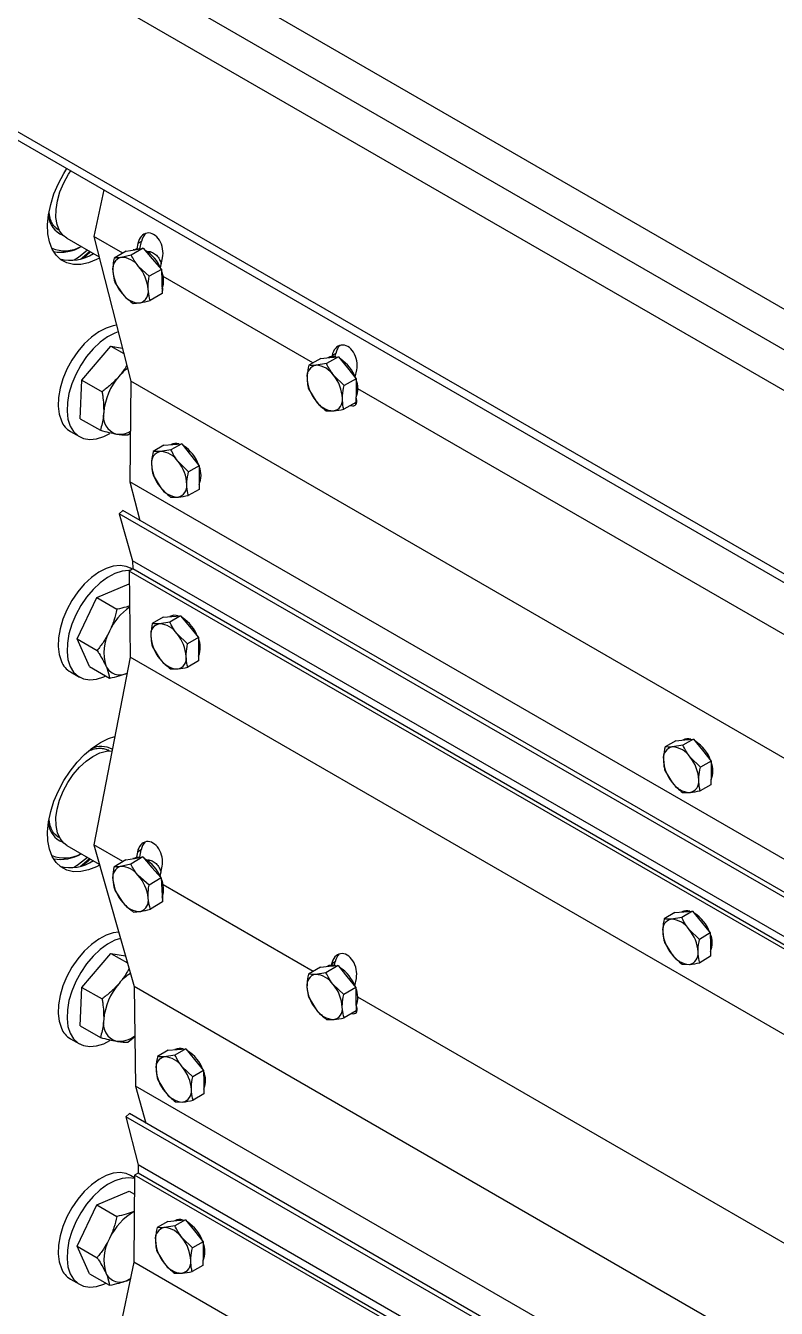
# Model space of a CAD drawing. Header units: millimetres. Extents: x -361 to 14022, y -1822 to 1455.
# Drawn here: x 3973.88 to 3983.27, y 921.28 to 937.34 of the extents above; entities that cross this region are included whole.
import ezdxf

# ---------------------------------------------------------------- set-up
doc = ezdxf.new("R2010")
doc.units = ezdxf.units.MM

msp = doc.modelspace()

# ---------------------------------------------------------------- linework, layer by layer
at = {"color": 7, "linetype": 'Continuous', "lineweight": 25}
for p, q in [((4038.231426, 902.123434), (3971.940165, 940.392564)), ((4037.789484, 901.868307), (3971.498223, 940.137437)), ((4037.568513, 901.485574), (3971.277252, 939.754704)), ((4037.568513, 899.189053), (3971.277252, 937.458183)), ((3971.341986, 937.315107), (4037.633247, 899.045976)), ((3974.852491, 935.288535), (3974.729054, 934.706384)), ((3974.252133, 934.813807), (3974.28376, 934.791411)), ((3974.28376, 934.791411), (3974.297424, 934.783523)), ((3974.391612, 934.682241), (3974.794597, 934.449603)), ((3975.092547, 934.496543), (3974.729054, 934.706384)), ((3974.729054, 934.706384), (3975.19244, 932.890946)), ((3975.280322, 934.615946), (3975.26677, 934.552032)), ((3975.326072, 934.641812), (3975.280322, 934.615946)), ((3975.306978, 934.551759), (3975.326072, 934.641812)), ((3975.133227, 934.519543), (3974.981719, 934.433884)), ((3975.196746, 934.472594), (3975.069497, 934.442081)), ((3975.133227, 934.519543), (3975.240741, 934.538898)), ((3975.348254, 934.558254), (3975.196746, 934.472594)), ((3975.228014, 934.538948), (3975.221939, 934.535514)), ((3975.240741, 934.538898), (3975.348254, 934.558254)), ((3975.348254, 934.558254), (3975.4615, 934.425694)), ((3975.43242, 934.51092), (3975.416476, 934.501906)), ((3975.4615, 934.425694), (3975.574746, 934.293134)), ((3975.563079, 934.311897), (3975.589681, 934.437356)), ((3975.423238, 934.207475), (3975.290257, 934.328877)), ((3975.574746, 934.293134), (3975.423238, 934.207475)), ((3975.574746, 934.293134), (3975.580478, 934.141219)), ((3974.993183, 934.130054), (3975.086694, 933.986336)), ((3975.580478, 934.141219), (3975.58621, 933.989304)), ((3977.47274, 933.122487), (3975.596717, 934.205492)), ((3975.58621, 933.989304), (3975.434702, 933.903644)), ((3975.219675, 933.864934), (3975.307453, 933.873131)), ((3974.580519, 932.905616), (3974.943965, 933.330146)), ((3974.943965, 933.330146), (3975.103902, 933.237816)), ((3974.943965, 933.330146), (3975.086518, 933.305924)), ((3977.571199, 933.178154), (3977.419691, 933.092494)), ((3977.571199, 933.178154), (3977.682342, 933.188408)), ((3977.793485, 933.198663), (3977.641977, 933.113004)), ((3977.659149, 933.187041), (3977.657516, 933.186118)), ((3977.682342, 933.188408), (3977.793485, 933.198663)), ((3977.711001, 933.212744), (3977.708556, 933.201214)), ((3977.756752, 933.23861), (3977.711001, 933.212744)), ((3977.748157, 933.198077), (3977.756752, 933.23861)), ((3977.793485, 933.198663), (3977.903313, 933.060845)), ((3977.641977, 933.113004), (3977.511099, 933.091591)), ((3977.861632, 932.837367), (3977.73207, 932.964027)), ((3977.903313, 933.060845), (3978.013141, 932.923026)), ((3978.001174, 932.943669), (3978.02036, 933.034155)), ((3974.559826, 932.422846), (3974.580519, 932.905616)), ((3974.580519, 932.905616), (3974.831784, 932.760564)), ((3975.19244, 932.890946), (3975.181245, 931.630994)), ((4037.697955, 896.807281), (3975.19244, 932.890946)), ((3978.013141, 932.923026), (3977.861632, 932.837367)), ((3978.013141, 932.923026), (3978.011825, 932.774952)), ((3977.417059, 932.796347), (3977.507152, 932.64737)), ((3978.011825, 932.774952), (3978.010509, 932.626879)), ((3978.01717, 932.675095), (3978.012831, 932.692096)), ((3989.405167, 926.234044), (3978.033815, 932.798586)), ((3977.636715, 932.52071), (3977.728123, 932.519807)), ((3978.010509, 932.626879), (3977.859001, 932.541219)), ((3974.559826, 932.422846), (3974.811091, 932.277794)), ((3974.437817, 932.261621), (3974.548302, 932.19784)), ((3975.153843, 932.219554), (3975.186711, 932.246206)), ((3975.607542, 932.089428), (3975.472606, 932.013138)), ((3975.694893, 932.033648), (3975.564014, 932.012235)), ((3975.607542, 932.089428), (3975.718685, 932.099683)), ((3975.695492, 932.098315), (3975.69386, 932.097392)), ((3975.829829, 932.109938), (3975.694893, 932.033648)), ((3975.718685, 932.099683), (3975.829829, 932.109938)), ((3975.829829, 932.109938), (3975.939656, 931.972119)), ((3975.914548, 931.75801), (3975.784985, 931.884671)), ((3975.939656, 931.972119), (3976.049484, 931.8343)), ((3975.469975, 931.716991), (3975.560067, 931.568014)), ((3976.049484, 931.8343), (3975.914548, 931.75801)), ((3976.048168, 931.686227), (3976.046853, 931.538153)), ((3976.049484, 931.8343), (3976.048168, 931.686227)), ((4037.697955, 895.540866), (3975.181245, 931.630994)), ((3975.181245, 931.630994), (3975.304079, 931.149822)), ((3976.046853, 931.538153), (3975.911916, 931.461863)), ((3975.68963, 931.441353), (3975.781038, 931.44045)), ((3975.091041, 931.272806), (3975.047014, 931.233017)), ((4037.697955, 895.065398), (3975.047014, 931.233017)), ((3975.047014, 931.233017), (3975.215331, 930.642657)), ((4037.697955, 895.130605), (3975.091041, 931.272806)), ((4037.697955, 894.572206), (3975.215331, 930.642657)), ((3975.215331, 930.642657), (3975.216543, 930.541299)), ((3975.216543, 930.541299), (3975.172353, 930.515089)), ((4037.697955, 894.419827), (3975.172353, 930.515089)), ((3975.172353, 930.515089), (3975.18526, 929.435862)), ((3975.209523, 930.537135), (3975.187756, 930.549701)), ((4037.697955, 894.471548), (3975.216543, 930.541299)), ((3974.767382, 930.182096), (3975.17209, 930.353773)), ((3975.17209, 930.353773), (3975.174298, 930.352498)), ((3974.518564, 929.664705), (3974.767382, 930.182096)), ((3974.767382, 930.182096), (3975.018647, 930.037044)), ((3975.595905, 929.937042), (3975.460975, 929.857011)), ((3975.595905, 929.937042), (3975.705516, 929.946409)), ((3975.681301, 929.945064), (3975.679876, 929.944218)), ((3975.815126, 929.955776), (3975.680196, 929.875745)), ((3975.705516, 929.946409), (3975.815126, 929.955776)), ((3975.815126, 929.955776), (3975.926487, 929.818845)), ((3975.680196, 929.875745), (3975.550851, 929.854673)), ((3975.926487, 929.818845), (3976.037847, 929.681914)), ((3974.518564, 929.664705), (3974.769829, 929.519653)), ((3974.674453, 929.318991), (3974.518564, 929.664705)), ((3975.902916, 929.601884), (3975.771822, 929.727109)), ((3976.037847, 929.681914), (3975.902916, 929.601884)), ((3976.037847, 929.681914), (3976.039597, 929.535617)), ((3975.18526, 929.435862), (3974.728014, 927.087146)), ((4037.697955, 893.348051), (3975.18526, 929.435862)), ((3975.464474, 929.564415), (3975.5561, 929.415779)), ((3976.039597, 929.535617), (3976.041346, 929.389319)), ((3974.674453, 929.318991), (3974.925718, 929.173939)), ((3975.687195, 929.290553), (3975.777071, 929.288216)), ((3976.041346, 929.389319), (3975.906416, 929.309288)), ((3974.437817, 929.250627), (3974.548302, 929.186845)), ((3982.015697, 928.390079), (3981.880761, 928.313789)), ((3982.103048, 928.334298), (3981.972169, 928.312886)), ((3982.015697, 928.390079), (3982.126841, 928.400333)), ((3982.103647, 928.398966), (3982.102015, 928.398043)), ((3982.237984, 928.410588), (3982.103048, 928.334298)), ((3982.126841, 928.400333), (3982.237984, 928.410588)), ((3982.237984, 928.410588), (3982.347811, 928.27277)), ((3974.922373, 928.262048), (3974.908709, 928.269936)), ((3974.915883, 928.2656), (3974.908709, 928.269936)), ((3982.322703, 928.058661), (3982.19314, 928.185322)), ((3982.347811, 928.27277), (3982.457639, 928.134951)), ((3981.87813, 928.017641), (3981.968222, 927.868665)), ((3982.457639, 928.134951), (3982.322703, 928.058661)), ((3982.456323, 927.986877), (3982.455008, 927.838804)), ((3982.457639, 928.134951), (3982.456323, 927.986877)), ((3982.455008, 927.838804), (3982.320072, 927.762514)), ((3982.097785, 927.742004), (3982.189193, 927.741101)), ((3974.252133, 927.209771), (3974.28376, 927.187375)), ((3974.28376, 927.187375), (3974.297424, 927.179487)), ((3974.391612, 927.078205), (3974.797332, 926.843988)), ((3975.093204, 926.876326), (3974.728014, 927.087146)), ((3974.728014, 927.087146), (3975.234603, 925.310107)), ((3975.321312, 927.022839), (3975.275563, 926.995704)), ((3975.303199, 926.929802), (3975.321312, 927.022839)), ((3975.130482, 926.898436), (3974.97898, 926.808576)), ((3975.130482, 926.898436), (3975.236319, 926.91682)), ((3975.342156, 926.935204), (3975.190654, 926.845344)), ((3975.222417, 926.916803), (3975.216701, 926.913412)), ((3975.236319, 926.91682), (3975.342156, 926.935204)), ((3975.275563, 926.995704), (3975.262891, 926.930614)), ((3975.342156, 926.935204), (3975.456785, 926.803446)), ((3975.427076, 926.892858), (3975.408621, 926.881912)), ((3975.190654, 926.845344), (3975.065083, 926.815255)), ((3975.419913, 926.581828), (3975.285549, 926.701881)), ((3975.456785, 926.803446), (3975.571415, 926.671687)), ((3975.560297, 926.690623), (3975.584922, 926.817115)), ((3975.571415, 926.671687), (3975.419913, 926.581828)), ((3975.571415, 926.671687), (3975.580208, 926.521545)), ((3977.474751, 925.501488), (3975.595325, 926.586458)), ((3974.996566, 926.508292), (3975.091461, 926.364829)), ((3975.580208, 926.521545), (3975.589001, 926.371403)), ((3975.225825, 926.244775), (3975.311928, 926.251454)), ((3975.589001, 926.371403), (3975.437499, 926.281543)), ((3982.00406, 926.237693), (3981.86913, 926.157662)), ((3982.00406, 926.237693), (3982.113671, 926.24706)), ((3982.089457, 926.245714), (3982.088031, 926.244869)), ((3982.223282, 926.256427), (3982.088351, 926.176396)), ((3982.113671, 926.24706), (3982.223282, 926.256427)), ((3982.223282, 926.256427), (3982.334642, 926.119496)), ((3982.088351, 926.176396), (3981.959006, 926.155324)), ((3982.334642, 926.119496), (3982.446002, 925.982565)), ((3982.311072, 925.902534), (3982.179977, 926.02776)), ((3982.446002, 925.982565), (3982.311072, 925.902534)), ((3982.446002, 925.982565), (3982.447752, 925.836267)), ((3981.872629, 925.865066), (3981.964255, 925.71643)), ((3982.447752, 925.836267), (3982.449502, 925.689969)), ((3974.580519, 925.30158), (3974.943965, 925.72611)), ((3974.943965, 925.72611), (3975.149902, 925.607225)), ((3974.943965, 925.72611), (3975.124769, 925.695388)), ((3977.786316, 925.574993), (3977.634814, 925.485133)), ((3977.676705, 925.565626), (3977.786316, 925.574993)), ((3977.706243, 925.592502), (3977.703624, 925.57905)), ((3977.751991, 925.619637), (3977.706243, 925.592502)), ((3977.74337, 925.575354), (3977.751991, 925.619637)), ((3977.786316, 925.574993), (3977.897676, 925.438062)), ((3982.09535, 925.591204), (3982.185226, 925.588866)), ((3982.449502, 925.689969), (3982.314571, 925.609938)), ((3977.567094, 925.556259), (3977.415593, 925.466399)), ((3977.634814, 925.485133), (3977.505469, 925.464061)), ((3977.567094, 925.556259), (3977.676705, 925.565626)), ((3977.652491, 925.56428), (3977.651065, 925.563435)), ((3977.897676, 925.438062), (3978.009036, 925.301131)), ((3974.559826, 924.81881), (3974.580519, 925.30158)), ((3974.580519, 925.30158), (3974.831784, 925.156528)), ((4037.697955, 889.250781), (3975.234603, 925.310107)), ((3975.234603, 925.310107), (3975.249491, 924.065263)), ((3977.857534, 925.211272), (3977.72644, 925.336497)), ((3978.009036, 925.301131), (3977.857534, 925.211272)), ((3977.997652, 925.32171), (3978.015602, 925.413913)), ((3978.009036, 925.301131), (3978.010786, 925.154833)), ((3977.419092, 925.173803), (3977.510718, 925.025167)), ((3978.010786, 925.154833), (3978.012535, 925.008535)), ((3989.407178, 918.613044), (3978.032519, 925.179495)), ((3978.012535, 925.008535), (3977.861034, 924.918676)), ((3978.019845, 925.059159), (3978.015049, 925.075983)), ((3974.559826, 924.81881), (3974.811091, 924.673758)), ((3977.641812, 924.899941), (3977.731689, 924.897604)), ((3974.437817, 924.657585), (3974.548302, 924.593803)), ((3975.153843, 924.615518), (3975.242055, 924.687045)), ((3975.660758, 924.514378), (3975.525828, 924.434347)), ((3975.745049, 924.453081), (3975.615704, 924.432009)), ((3975.660758, 924.514378), (3975.770369, 924.523745)), ((3975.746155, 924.522399), (3975.744729, 924.521554)), ((3975.87998, 924.533112), (3975.745049, 924.453081)), ((3975.770369, 924.523745), (3975.87998, 924.533112)), ((3975.87998, 924.533112), (3975.99134, 924.396181)), ((3975.96777, 924.179219), (3975.836675, 924.304445)), ((3975.99134, 924.396181), (3976.1027, 924.25925)), ((3975.529327, 924.141751), (3975.620953, 923.993115)), ((3976.1027, 924.25925), (3975.96777, 924.179219)), ((3976.1027, 924.25925), (3976.10445, 924.112952)), ((4037.697955, 888.014532), (3975.249491, 924.065263)), ((3975.249491, 924.065263), (3975.381905, 923.600832)), ((3976.10445, 924.112952), (3976.106199, 923.966654)), ((3975.752048, 923.867889), (3975.841924, 923.865551)), ((3976.106199, 923.966654), (3975.971269, 923.886623)), ((3975.174702, 923.720448), (3975.130388, 923.681718)), ((4037.697955, 887.562231), (3975.130388, 923.681718)), ((3975.130388, 923.681718), (3975.284352, 923.078602)), ((4037.697955, 887.626542), (3975.174702, 923.720448)), ((3975.284352, 923.078602), (3975.283441, 922.976013)), ((4037.697955, 887.047996), (3975.284352, 923.078602)), ((3975.238939, 922.916117), (3975.187756, 922.945664)), ((3975.239249, 922.951028), (3975.229543, 921.858703)), ((3975.283441, 922.976013), (3975.239249, 922.951028)), ((4037.697955, 886.894385), (3975.239249, 922.951028)), ((4037.697955, 886.944881), (3975.283441, 922.976013)), ((3974.767382, 922.57806), (3975.17209, 922.749737)), ((3975.17209, 922.749737), (3975.237127, 922.712191)), ((3974.518564, 922.060669), (3974.767382, 922.57806)), ((3974.767382, 922.57806), (3975.018647, 922.433008)), ((3975.656309, 922.369834), (3975.521373, 922.293544)), ((3975.656309, 922.369834), (3975.767452, 922.380089)), ((3975.744259, 922.378721), (3975.742626, 922.377798)), ((3975.878595, 922.390344), (3975.743659, 922.314054)), ((3975.767452, 922.380089), (3975.878595, 922.390344)), ((3975.878595, 922.390344), (3975.988423, 922.252525)), ((3975.743659, 922.314054), (3975.612781, 922.292641)), ((3975.988423, 922.252525), (3976.09825, 922.114706)), ((3974.518564, 922.060669), (3974.769829, 921.915617)), ((3974.674453, 921.714955), (3974.518564, 922.060669)), ((3975.963314, 922.038416), (3975.833751, 922.165077)), ((3976.09825, 922.114706), (3975.963314, 922.038416)), ((3976.09825, 922.114706), (3976.096935, 921.966633)), ((3975.518741, 921.997397), (3975.608834, 921.84842)), ((3976.096935, 921.966633), (3976.095619, 921.818559)), ((3975.229543, 921.858703), (3974.729054, 919.498311)), ((4037.697955, 885.796456), (3975.229543, 921.858703)), ((3975.738396, 921.721759), (3975.829804, 921.720856)), ((3976.095619, 921.818559), (3975.960683, 921.742269)), ((3974.437817, 921.646591), (3974.548302, 921.582809)), ((3974.674453, 921.714955), (3974.925718, 921.569903)), ((3975.185168, 921.649419), (3975.15965, 921.637511))]:
    msp.add_line(p, q, dxfattribs=at)
at = {"color": 7, "linetype": 'Continuous', "lineweight": 25, "flags": 128}
for points in [[(3974.798546, 934.434128), (3974.762041, 934.415124), (3974.661739, 934.375111), (3974.564978, 934.354613), (3974.474025, 934.35411), (3974.391013, 934.373614), (3974.317887, 934.412668), (3974.25636, 934.470357), (3974.207876, 934.545327), (3974.17357, 934.635823), (3974.154247, 934.739722), (3974.15036, 934.85459), (3974.161999, 934.977734), (3974.188893, 935.106267), (3974.230409, 935.237178), (3974.285576, 935.367397), (3974.353101, 935.493873), (3974.391092, 935.554895)], [(3974.391612, 934.682241), (3974.345891, 934.71715), (3974.300932, 934.77701), (3974.270393, 934.853274), (3974.255315, 934.943344), (3974.25621, 935.044153), (3974.27305, 935.152269), (3974.305259, 935.264009), (3974.351742, 935.375568), (3974.410915, 935.483148), (3974.439541, 935.526926)], [(3974.56082, 934.422438), (3974.581892, 934.43897), (3974.67495, 934.518673)], [(3974.687317, 934.511534), (3974.632337, 934.463348), (3974.595869, 934.433526)], [(3975.228014, 934.538948), (3975.271435, 934.552622), (3975.306978, 934.551759)], [(3975.013031, 933.593829), (3974.972716, 933.587379), (3974.882483, 933.558487), (3974.790132, 933.509927), (3974.698469, 933.443173), (3974.61028, 933.360254), (3974.528244, 933.26369), (3974.454853, 933.156414), (3974.392339, 933.041686), (3974.342599, 932.922992), (3974.307145, 932.803939), (3974.287056, 932.688143), (3974.28294, 932.579124), (3974.294924, 932.480193), (3974.322642, 932.394357)], [(3975.034346, 933.510321), (3974.992968, 933.494705), (3974.900617, 933.446145), (3974.808954, 933.379391), (3974.720765, 933.296472), (3974.638729, 933.199908), (3974.565339, 933.092632), (3974.502824, 932.977904), (3974.453084, 932.859211), (3974.417631, 932.740157), (3974.397541, 932.624362), (3974.393426, 932.515342), (3974.405409, 932.416411), (3974.433127, 932.330575)], [(3974.433127, 932.330575), (3974.475739, 932.260442), (3974.531948, 932.208142), (3974.600047, 932.175266), (3974.677968, 932.16281), (3974.763342, 932.171156), (3974.853575, 932.200047), (3974.930108, 932.238968)], [(3975.187756, 930.549701), (3975.13601, 930.572275), (3975.05809, 930.58473), (3974.972716, 930.576385), (3974.882483, 930.547493), (3974.790132, 930.498932), (3974.698469, 930.432179), (3974.61028, 930.34926), (3974.528244, 930.252696), (3974.454853, 930.14542), (3974.392339, 930.030692), (3974.342599, 929.911998), (3974.307145, 929.792945), (3974.287056, 929.677149), (3974.28294, 929.56813), (3974.294924, 929.469199), (3974.322642, 929.383363)], [(3975.181263, 930.520373), (3975.168575, 930.520948), (3975.083201, 930.512603), (3974.992968, 930.483711), (3974.900617, 930.43515), (3974.808954, 930.368397), (3974.720765, 930.285478), (3974.638729, 930.188914), (3974.565339, 930.081638), (3974.502824, 929.96691), (3974.453084, 929.848216), (3974.417631, 929.729163), (3974.397541, 929.613367), (3974.393426, 929.504348), (3974.405409, 929.405417), (3974.433127, 929.319581)], [(3974.433127, 929.319581), (3974.475739, 929.249448), (3974.531948, 929.197148), (3974.600047, 929.164271), (3974.677968, 929.151816), (3974.763342, 929.160161), (3974.853575, 929.189053), (3974.879333, 929.200717)], [(3974.800918, 926.831407), (3974.762041, 926.811087), (3974.661739, 926.771075), (3974.564978, 926.750577), (3974.474025, 926.750074), (3974.391013, 926.769578), (3974.317887, 926.808632), (3974.25636, 926.86632), (3974.207876, 926.941291), (3974.17357, 927.031786), (3974.154247, 927.135686), (3974.15036, 927.250553), (3974.161999, 927.373697), (3974.188893, 927.502231), (3974.230409, 927.633142), (3974.285576, 927.763361), (3974.353101, 927.889837), (3974.4314, 928.009604), (3974.518639, 928.119856), (3974.612772, 928.218009), (3974.711593, 928.301761), (3974.812786, 928.36915)], [(3974.812786, 928.36915), (3974.913979, 928.418596), (3974.992195, 928.444153)], [(3974.391612, 927.078205), (3974.352722, 927.106649), (3974.30599, 927.164214), (3974.273506, 927.23848), (3974.256377, 927.32692), (3974.255186, 927.42652), (3974.269973, 927.53389), (3974.300235, 927.645373), (3974.344942, 927.757172), (3974.40257, 927.865481), (3974.471158, 927.96661), (3974.54837, 928.057117), (3974.631576, 928.133919), (3974.717943, 928.194401), (3974.80453, 928.236503), (3974.888388, 928.258791), (3974.956632, 928.261476)], [(3974.56082, 926.818401), (3974.581892, 926.834933), (3974.67495, 926.914637)], [(3974.687317, 926.907498), (3974.632337, 926.859312), (3974.595869, 926.829489)], [(3975.222417, 926.916803), (3975.266885, 926.931082), (3975.303199, 926.929802)], [(3975.040312, 925.991651), (3974.972716, 925.983342), (3974.882483, 925.954451), (3974.790132, 925.90589), (3974.698469, 925.839137), (3974.61028, 925.756218), (3974.528244, 925.659653), (3974.454853, 925.552378), (3974.392339, 925.43765), (3974.342599, 925.318956), (3974.307145, 925.199903), (3974.287056, 925.084107), (3974.28294, 924.975088), (3974.294924, 924.876157), (3974.322642, 924.790321)], [(3975.062282, 925.914582), (3974.992968, 925.890669), (3974.900617, 925.842108), (3974.808954, 925.775355), (3974.720765, 925.692436), (3974.638729, 925.595872), (3974.565339, 925.488596), (3974.502824, 925.373868), (3974.453084, 925.255174), (3974.417631, 925.136121), (3974.397541, 925.020325), (3974.393426, 924.911306), (3974.405409, 924.812375), (3974.433127, 924.726539)], [(3974.433127, 924.726539), (3974.475739, 924.656406), (3974.531948, 924.604106), (3974.600047, 924.571229), (3974.677968, 924.558774), (3974.763342, 924.567119), (3974.853575, 924.596011), (3974.930108, 924.634932)], [(3975.187756, 922.945664), (3975.13601, 922.968238), (3975.05809, 922.980693), (3974.972716, 922.972348), (3974.882483, 922.943457), (3974.790132, 922.894896), (3974.698469, 922.828142), (3974.61028, 922.745224), (3974.528244, 922.648659), (3974.454853, 922.541383), (3974.392339, 922.426656), (3974.342599, 922.307962), (3974.307145, 922.188908), (3974.287056, 922.073113), (3974.28294, 921.964094), (3974.294924, 921.865163), (3974.322642, 921.779327)], [(3975.238855, 922.906703), (3975.168575, 922.916911), (3975.083201, 922.908566), (3974.992968, 922.879675), (3974.900617, 922.831114), (3974.808954, 922.76436), (3974.720765, 922.681442), (3974.638729, 922.584877), (3974.565339, 922.477602), (3974.502824, 922.362874), (3974.453084, 922.24418), (3974.417631, 922.125127), (3974.397541, 922.009331), (3974.393426, 921.900312), (3974.405409, 921.801381), (3974.433127, 921.715545)], [(3974.433127, 921.715545), (3974.475739, 921.645412), (3974.531948, 921.593112), (3974.600047, 921.560235), (3974.677968, 921.54778), (3974.763342, 921.556125), (3974.853575, 921.585017), (3974.879333, 921.59668)]]:
    msp.add_lwpolyline(points, dxfattribs=at)
at = {"color": 8, "linetype": 'Continuous', "lineweight": 25, "flags": 128}
for points in [[(3974.649577, 934.533321), (3974.536445, 934.442492), (3974.485016, 934.406658)], [(3974.649577, 926.929285), (3974.536445, 926.838456), (3974.485016, 926.802622)]]:
    msp.add_lwpolyline(points, dxfattribs=at)
at = {"color": 8, "linetype": 'Continuous', "lineweight": 25}
for centre, radius, start, end in [((3974.441006, 934.985771), 0.281623, 184.2052631, 249.0730377), ((3974.82156, 928.02414), 0.29393, 61.7198099, 115.1889737), ((3974.441006, 927.381734), 0.281623, 184.205257, 249.0730925)]:
    msp.add_arc(centre, radius, start, end, dxfattribs=at)
at = {"color": 7, "linetype": 'Continuous', "lineweight": 25}
for centre, radius, start, end in [((3974.362893, 934.944888), 0.419341, 247.4288594, 299.4589951), ((3974.313139, 935.009693), 0.502234, 259.8241442, 300.8894285), ((3974.440546, 934.908223), 0.50281, 254.0016935, 304.3696981), ((3975.113348, 934.300144), 0.148557, 107.1682905, 191.3879794), ((3975.074805, 934.180579), 0.261556, 34.5400061, 91.1628643), ((3975.143177, 934.13623), 0.455454, 21.2794767, 59.7350548), ((3975.454896, 934.30745), 0.488556, 184.3009171, 221.0921177), ((3974.922055, 934.007763), 0.488556, 4.3009171, 41.0921177), ((3975.298562, 934.154909), 0.30459, 339.5606698, 24.7612011), ((3975.302145, 934.134633), 0.261556, 214.5400061, 271.1628643), ((3975.263603, 934.015069), 0.148557, 287.1682905, 11.3879794), ((3977.718857, 933.075468), 0.126545, 71.510323, 118.153237), ((3977.563186, 932.775453), 0.46942, 19.5554709, 57.5471594), ((3975.566542, 932.51359), 0.68294, 127.5293616, 139.7780187), ((3977.537079, 932.954034), 0.139989, 100.6953232, 188.5331771), ((3977.495414, 932.809253), 0.282774, 33.1850043, 86.8203722), ((3977.364217, 932.660868), 0.476678, 2.0759805, 39.4930678), ((3975.636171, 932.436857), 0.785774, 138.78431, 175.3214079), ((3977.875005, 932.95053), 0.476678, 182.0759805, 219.4930678), ((3977.748973, 932.801959), 0.285816, 337.3946058, 22.4977682), ((3977.743807, 932.802145), 0.282774, 213.1850043, 266.8203722), ((3977.702143, 932.657363), 0.139989, 280.6953232, 8.5331771), ((3975.080281, 932.453057), 0.232257, 168.0999711, 253.4301053), ((3974.579793, 932.50115), 0.278445, 202.5527925, 239.3434217), ((3975.047597, 932.509835), 0.281398, 263.1520957, 299.6679236), ((3975.589994, 931.874678), 0.139989, 100.6953232, 188.5331771), ((3975.54833, 931.729897), 0.282774, 33.1850043, 86.8203722), ((3975.7552, 931.986742), 0.126545, 71.510323, 118.153237), ((3975.599529, 931.686728), 0.46942, 19.5554709, 57.5471594), ((3975.92792, 931.871174), 0.476678, 182.0759805, 219.4930678), ((3975.417132, 931.581511), 0.476678, 2.0759805, 39.4930678), ((3975.78805, 931.713659), 0.283127, 336.3520258, 22.6298248), ((3975.796722, 931.722789), 0.282774, 213.1850043, 266.8203722), ((3975.755058, 931.578007), 0.139989, 280.6953232, 8.5331771), ((3975.610859, 929.447907), 0.752835, 125.1207278, 155.4986021), ((3975.741455, 929.836677), 0.12396, 69.9370339, 119.0296317), ((3975.5803, 929.52295), 0.481209, 20.2238943, 58.0161973), ((3975.397602, 929.491045), 0.543123, 150.3025872, 197.4069253), ((3975.574903, 929.722806), 0.134043, 100.3370645, 190.2264623), ((3975.531888, 929.566656), 0.288641, 33.7722361, 86.2331404), ((3975.925896, 929.727661), 0.483755, 183.3955817, 220.1438852), ((3975.402026, 929.415228), 0.483755, 3.3955817, 40.1438852), ((3975.78323, 929.558594), 0.279172, 337.2142046, 24.156204), ((3975.753018, 929.420083), 0.134043, 280.3370645, 10.2264623), ((3974.579793, 929.490156), 0.278445, 202.5527925, 239.3434217), ((3975.057075, 929.410216), 0.195582, 204.6750069, 297.1734315), ((3975.796033, 929.576233), 0.288641, 213.7722361, 266.2331404), ((3981.998149, 928.175329), 0.139989, 100.6953232, 188.5331771), ((3981.956485, 928.030547), 0.282774, 33.1850043, 86.8203722), ((3982.163355, 928.287393), 0.126545, 71.510323, 118.153237), ((3982.007684, 927.987378), 0.46942, 19.5554709, 57.5471594), ((3982.336075, 928.171825), 0.476678, 182.0759805, 219.4930678), ((3981.825287, 927.882162), 0.476678, 2.0759805, 39.4930678), ((3982.196206, 928.01431), 0.283127, 336.3520258, 22.6298248), ((3982.204878, 928.023439), 0.282774, 213.1850043, 266.8203722), ((3982.163213, 927.878658), 0.139989, 280.6953232, 8.5331771), ((3974.362893, 927.340852), 0.419341, 247.428867, 299.4589946), ((3974.313139, 927.405657), 0.502234, 259.8241447, 300.8894285), ((3974.440546, 927.304187), 0.50281, 254.0016935, 304.3696981), ((3975.132603, 926.503728), 0.467092, 21.8944344, 60.1520331), ((3975.106771, 926.679046), 0.142446, 107.0172725, 193.1127913), ((3975.067523, 926.548955), 0.266312, 35.0462316, 90.5249314), ((3974.914543, 926.371477), 0.496802, 5.602765, 41.6870472), ((3975.462467, 926.695232), 0.496802, 185.602765, 221.6870472), ((3975.301546, 926.530539), 0.30138, 340.4672708, 26.2360128), ((3975.270239, 926.387664), 0.142446, 287.0172725, 13.1127913), ((3975.309488, 926.517755), 0.266312, 215.0462316, 270.5249314), ((3982.14961, 926.137327), 0.12396, 69.9370339, 119.0296317), ((3981.988455, 925.823601), 0.481209, 20.2238943, 58.0161973), ((3981.983058, 926.023457), 0.134043, 100.3370645, 190.2264623), ((3981.940043, 925.867307), 0.288641, 33.7722361, 86.2331404), ((3982.334051, 926.028311), 0.483755, 183.3955817, 220.1438852), ((3981.810181, 925.715879), 0.483755, 3.3955817, 40.1438852), ((3982.191385, 925.859245), 0.279172, 337.2142046, 24.156204), ((3982.161173, 925.720733), 0.134043, 280.3370645, 10.2264623), ((3977.712644, 925.455893), 0.12396, 69.9370339, 119.0296317), ((3982.204189, 925.876883), 0.288641, 213.7722361, 266.2331404), ((3975.538214, 924.938633), 0.642544, 123.1239142, 140.1267044), ((3977.529521, 925.332194), 0.134043, 100.3370645, 190.2264623), ((3977.486506, 925.176044), 0.288641, 33.7722361, 86.2331404), ((3977.551489, 925.142167), 0.481209, 20.2238943, 58.0161973), ((3975.636171, 924.83282), 0.785774, 138.78431, 175.3214079), ((3977.880513, 925.337049), 0.483755, 183.3955817, 220.1438852), ((3977.356644, 925.024616), 0.483755, 3.3955817, 40.1438852), ((3977.754419, 925.177811), 0.279172, 337.2142046, 24.156204), ((3977.750651, 925.185621), 0.288641, 213.7722361, 266.2331404), ((3977.707636, 925.029471), 0.134043, 280.3370645, 10.2264623), ((3974.579793, 924.897114), 0.278445, 202.5527925, 239.3434217), ((3975.080281, 924.84902), 0.232257, 168.0999711, 253.4301053), ((3975.03955, 924.956193), 0.33077, 265.5775775, 307.730515), ((3975.806308, 924.414012), 0.12396, 69.9370339, 119.0296317), ((3975.645153, 924.100286), 0.481209, 20.2238943, 58.0161973), ((3975.639756, 924.300142), 0.134043, 100.3370645, 190.2264623), ((3975.596741, 924.143992), 0.288641, 33.7722361, 86.2331404), ((3975.466879, 923.992564), 0.483755, 3.3955817, 40.1438852), ((3975.990749, 924.304996), 0.483755, 183.3955817, 220.1438852), ((3975.848083, 924.13593), 0.279172, 337.2142046, 24.156204), ((3975.860887, 924.153568), 0.288641, 213.7722361, 266.2331404), ((3975.817871, 923.997419), 0.134043, 280.3370645, 10.2264623), ((3975.580767, 921.864685), 0.71685, 118.8223284, 156.0149672), ((3975.803966, 922.267148), 0.126545, 71.510323, 118.153237), ((3975.648296, 921.967134), 0.46942, 19.5554709, 57.5471594), ((3975.638761, 922.155084), 0.139989, 100.6953232, 188.5331771), ((3975.597096, 922.010303), 0.282774, 33.1850043, 86.8203722), ((3975.397602, 921.887009), 0.543123, 150.3025872, 197.4069253), ((3975.976686, 922.15158), 0.476678, 182.0759805, 219.4930678), ((3975.465899, 921.861917), 0.476678, 2.0759805, 39.4930678), ((3975.836817, 921.994065), 0.283127, 336.3520258, 22.6298248), ((3974.579793, 921.88612), 0.278445, 202.5527925, 239.3434217), ((3975.059071, 921.808483), 0.198361, 205.0386888, 300.467355), ((3975.845489, 922.003195), 0.282774, 213.1850043, 266.8203722), ((3975.803824, 921.858413), 0.139989, 280.6953232, 8.5331771)]:
    msp.add_arc(centre, radius, start, end, dxfattribs=at)
for centre, major_axis, ratio, start_param, end_param in [((3975.435001, 934.526651), (-0.045582, 0.219415), 0.701630723, 4.153173117, 7.294765771), ((3975.480752, 934.552517), (-0.045582, 0.219415), 0.701630723, 0.384749675, 1.011580464), ((3975.431811, 934.167592), (-0.143133, 0.16959), 0.418043607, 3.345885859, 3.747933615), ((3977.865681, 933.123449), (-0.045582, 0.219415), 0.701630723, 4.153173117, 7.294765771), ((3977.911431, 933.149316), (-0.045582, 0.219415), 0.701630723, 0.384738506, 1.011580464), ((3977.86249, 932.76439), (-0.143133, 0.16959), 0.418043607, 2.568485088, 3.853595792), ((3977.908241, 932.790256), (-0.143133, 0.16959), 0.418043607, 2.568485088, 2.779931671), ((3975.430243, 926.906409), (-0.051828, 0.217876), 0.692818262, 4.132742217, 7.274334871), ((3975.475991, 926.933544), (-0.051828, 0.217876), 0.692818262, 0.380675053, 0.991149564), ((3975.434485, 926.551656), (-0.146068, 0.166997), 0.401133331, 3.265743668, 3.747277054), ((3977.860922, 925.503208), (-0.051828, 0.217876), 0.692818262, 4.132742217, 7.274334871), ((3977.906671, 925.530342), (-0.051828, 0.217876), 0.692818262, 0.38061945, 0.991149564), ((3977.865165, 925.148454), (-0.146068, 0.166997), 0.401133331, 2.602360174, 3.846083137), ((3977.910913, 925.175589), (-0.146068, 0.166997), 0.401133331, 2.602360174, 2.768254415)]:
    msp.add_ellipse(centre, major_axis=major_axis, ratio=ratio, start_param=start_param, end_param=end_param, dxfattribs=at)
for points, knots in [([(3974.257097, 934.813218), (3974.250151, 934.81842), (3974.22718, 934.835623), (3974.199537, 934.882766), (3974.176434, 934.942218), (3974.171726, 934.987685), (3974.169936, 935.004969)], [0, 0, 0, 0, 0.144799971, 0.478887256, 0.801898404, 1, 1, 1, 1]), ([(3974.981719, 934.433884), (3974.9751, 934.390832), (3974.966484, 934.334787), (3974.967484, 934.282852), (3974.967716, 934.270811)], [0, 0, 0, 0, 0.768150728, 1, 1, 1, 1]), ([(3975.069497, 934.442081), (3975.066968, 934.441633), (3975.030943, 934.435256), (3975.005436, 934.434545), (3974.981719, 934.433884)], [0, 0, 0, 0, 0.070200577, 1, 1, 1, 1]), ([(3975.290257, 934.328877), (3975.287592, 934.33203), (3975.249631, 934.376953), (3975.222227, 934.426513), (3975.196746, 934.472594)], [0, 0, 0, 0, 0.070200577, 1, 1, 1, 1]), ([(3975.399808, 934.514337), (3975.402555, 934.515101), (3975.422496, 934.520647), (3975.463872, 934.507136), (3975.512901, 934.472468), (3975.550974, 934.421599), (3975.566666, 934.381392), (3975.57389, 934.362883)], [0, 0, 0, 0, 0.041608723, 0.302051646, 0.54948739, 0.792609073, 1, 1, 1, 1]), ([(3974.967716, 934.270811), (3974.971734, 934.231636), (3974.976826, 934.181985), (3974.990333, 934.139102), (3974.993183, 934.130054)], [0, 0, 0, 0, 0.788999238, 1, 1, 1, 1]), ([(3975.409235, 934.044402), (3975.409003, 934.056443), (3975.408003, 934.108377), (3975.416619, 934.164423), (3975.423238, 934.207475)], [0, 0, 0, 0, 0.231849273, 1, 1, 1, 1]), ([(3975.086694, 933.986336), (3975.089398, 933.983204), (3975.127921, 933.938599), (3975.175467, 933.900427), (3975.219675, 933.864934)], [0, 0, 0, 0, 0.070200577, 1, 1, 1, 1]), ([(3975.434702, 933.903644), (3975.431852, 933.912693), (3975.418345, 933.955576), (3975.413253, 934.005227), (3975.409235, 934.044402)], [0, 0, 0, 0, 0.211000762, 1, 1, 1, 1]), ([(3975.307453, 933.873131), (3975.310022, 933.873601), (3975.346609, 933.880296), (3975.392258, 933.892395), (3975.434702, 933.903644)], [0, 0, 0, 0, 0.0702005767, 1, 1, 1, 1]), ([(3975.141619, 933.090052), (3975.13753, 933.082629), (3975.111433, 933.035258), (3975.075439, 932.991501), (3975.045085, 932.954599)], [0, 0, 0, 0, 0.156682502, 1, 1, 1, 1]), ([(3977.419691, 933.092494), (3977.411286, 933.050416), (3977.400346, 932.995637), (3977.398961, 932.945002), (3977.39864, 932.933263)], [0, 0, 0, 0, 0.768150728, 1, 1, 1, 1]), ([(3977.511099, 933.091591), (3977.508484, 933.091359), (3977.471233, 933.088055), (3977.444524, 933.090355), (3977.419691, 933.092494)], [0, 0, 0, 0, 0.070200577, 1, 1, 1, 1]), ([(3977.73207, 932.964027), (3977.729486, 932.967306), (3977.692679, 933.014004), (3977.666406, 933.065305), (3977.641977, 933.113004)], [0, 0, 0, 0, 0.070200577, 1, 1, 1, 1]), ([(3975.045085, 932.954599), (3975.04074, 932.94959), (3975.007835, 932.911653), (3974.939436, 932.843795), (3974.867886, 932.788477), (3974.831784, 932.760564)], [0, 0, 0, 0, 0.070085768, 0.530782234, 1, 1, 1, 1]), ([(3977.39864, 932.933263), (3977.400775, 932.895114), (3977.403481, 932.846764), (3977.414694, 932.805132), (3977.417059, 932.796347)], [0, 0, 0, 0, 0.788999238, 1, 1, 1, 1]), ([(3977.840582, 932.678135), (3977.840903, 932.689875), (3977.842287, 932.74051), (3977.853228, 932.795288), (3977.861632, 932.837367)], [0, 0, 0, 0, 0.231849273, 1, 1, 1, 1]), ([(3974.831784, 932.760564), (3974.834674, 932.743705), (3974.849988, 932.654364), (3974.851659, 932.569665), (3974.853015, 932.500949)], [0, 0, 0, 0, 0.188696452, 1, 1, 1, 1]), ([(3977.507152, 932.64737), (3977.509775, 932.644114), (3977.547143, 932.597733), (3977.593558, 932.557821), (3977.636715, 932.52071)], [0, 0, 0, 0, 0.0702005767, 1, 1, 1, 1]), ([(3977.859001, 932.541219), (3977.856635, 932.550004), (3977.845423, 932.591637), (3977.842717, 932.639987), (3977.840582, 932.678135)], [0, 0, 0, 0, 0.211000762, 1, 1, 1, 1]), ([(3974.853015, 932.500949), (3974.851967, 932.483614), (3974.847078, 932.402753), (3974.826924, 932.332772), (3974.811091, 932.277794)], [0, 0, 0, 0, 0.214377504, 1, 1, 1, 1]), ([(3977.728123, 932.519807), (3977.730777, 932.520061), (3977.76859, 932.523683), (3977.81544, 932.53277), (3977.859001, 932.541219)], [0, 0, 0, 0, 0.070200577, 1, 1, 1, 1]), ([(3974.811091, 932.277794), (3974.847749, 932.26797), (3974.921738, 932.248141), (3974.98309, 932.236379), (3975.014045, 932.230444)], [0, 0, 0, 0, 0.495457963, 1, 1, 1, 1]), ([(3975.014045, 932.230444), (3975.018069, 932.229776), (3975.048546, 932.224714), (3975.09965, 932.21884), (3975.135669, 932.219315), (3975.153843, 932.219554)], [0, 0, 0, 0, 0.070085768, 0.530782234, 1, 1, 1, 1]), ([(3975.472606, 932.013138), (3975.464202, 931.97106), (3975.453261, 931.916281), (3975.451876, 931.865646), (3975.451555, 931.853906)], [0, 0, 0, 0, 0.768150727, 1, 1, 1, 1]), ([(3975.564014, 932.012235), (3975.561399, 932.012003), (3975.524148, 932.008699), (3975.49744, 932.010999), (3975.472606, 932.013138)], [0, 0, 0, 0, 0.0702005767, 1, 1, 1, 1]), ([(3975.784985, 931.884671), (3975.782401, 931.887949), (3975.745594, 931.934648), (3975.719321, 931.985948), (3975.694893, 932.033648)], [0, 0, 0, 0, 0.070200577, 1, 1, 1, 1]), ([(3975.451555, 931.853906), (3975.45369, 931.815758), (3975.456396, 931.767408), (3975.467609, 931.725775), (3975.469975, 931.716991)], [0, 0, 0, 0, 0.788999238, 1, 1, 1, 1]), ([(3975.893497, 931.598779), (3975.893818, 931.610519), (3975.895203, 931.661153), (3975.906143, 931.715932), (3975.914548, 931.75801)], [0, 0, 0, 0, 0.231849273, 1, 1, 1, 1]), ([(3975.560067, 931.568014), (3975.56269, 931.564758), (3975.600059, 931.518377), (3975.646473, 931.478464), (3975.68963, 931.441353)], [0, 0, 0, 0, 0.070200577, 1, 1, 1, 1]), ([(3975.911916, 931.461863), (3975.909551, 931.470648), (3975.898338, 931.51228), (3975.895632, 931.56063), (3975.893497, 931.598779)], [0, 0, 0, 0, 0.211000762, 1, 1, 1, 1]), ([(3975.781038, 931.44045), (3975.783692, 931.440705), (3975.821505, 931.444326), (3975.868355, 931.453414), (3975.911916, 931.461863)], [0, 0, 0, 0, 0.0702005767, 1, 1, 1, 1]), ([(3975.177575, 930.078499), (3975.163422, 930.073553), (3975.114628, 930.056501), (3975.058497, 930.045123), (3975.018647, 930.037044)], [0, 0, 0, 0, 0.290055791, 1, 1, 1, 1]), ([(3975.018647, 930.037044), (3975.007268, 929.989936), (3974.984302, 929.894855), (3974.945429, 929.805302), (3974.925816, 929.760119)], [0, 0, 0, 0, 0.495457963, 1, 1, 1, 1]), ([(3974.925816, 929.760119), (3974.922829, 929.754009), (3974.900212, 929.707738), (3974.85121, 929.624166), (3974.797121, 929.554703), (3974.769829, 929.519653)], [0, 0, 0, 0, 0.070085768, 0.530782234, 1, 1, 1, 1]), ([(3975.460975, 929.857011), (3975.453347, 929.815159), (3975.443418, 929.760675), (3975.44307, 929.710615), (3975.44299, 929.699008)], [0, 0, 0, 0, 0.768150727, 1, 1, 1, 1]), ([(3975.550851, 929.854673), (3975.548272, 929.854463), (3975.511539, 929.851466), (3975.485337, 929.85434), (3975.460975, 929.857011)], [0, 0, 0, 0, 0.070200577, 1, 1, 1, 1]), ([(3975.771822, 929.727109), (3975.769202, 929.730367), (3975.731877, 929.776774), (3975.705097, 929.82806), (3975.680196, 929.875745)], [0, 0, 0, 0, 0.070200577, 1, 1, 1, 1]), ([(3975.44299, 929.699008), (3975.445944, 929.661403), (3975.449687, 929.613741), (3975.461898, 929.57301), (3975.464474, 929.564415)], [0, 0, 0, 0, 0.788999238, 1, 1, 1, 1]), ([(3975.884932, 929.443881), (3975.885012, 929.455487), (3975.88536, 929.505547), (3975.895289, 929.560031), (3975.902916, 929.601884)], [0, 0, 0, 0, 0.2318492728, 1, 1, 1, 1]), ([(3974.769829, 929.519653), (3974.77814, 929.507003), (3974.822188, 929.439964), (3974.853747, 929.378463), (3974.879351, 929.328566)], [0, 0, 0, 0, 0.188696452, 1, 1, 1, 1]), ([(3975.906416, 929.309288), (3975.903839, 929.317882), (3975.891629, 929.358614), (3975.887885, 929.406275), (3975.884932, 929.443881)], [0, 0, 0, 0, 0.211000762, 1, 1, 1, 1]), ([(3974.879351, 929.328566), (3974.884707, 929.316202), (3974.909688, 929.258524), (3974.918665, 929.211154), (3974.925718, 929.173939)], [0, 0, 0, 0, 0.214377504, 1, 1, 1, 1]), ([(3975.5561, 929.415779), (3975.558759, 929.412545), (3975.596645, 929.366472), (3975.643567, 929.327132), (3975.687195, 929.290553)], [0, 0, 0, 0, 0.070200577, 1, 1, 1, 1]), ([(3975.777071, 929.288216), (3975.779689, 929.288449), (3975.816984, 929.291779), (3975.863326, 929.300852), (3975.906416, 929.309288)], [0, 0, 0, 0, 0.0702005767, 1, 1, 1, 1]), ([(3974.925718, 929.173939), (3974.96747, 929.182736), (3975.046761, 929.199443), (3975.114485, 929.224937), (3975.146547, 929.237006)], [0, 0, 0, 0, 0.526571358, 1, 1, 1, 1]), ([(3981.880761, 928.313789), (3981.872357, 928.27171), (3981.861416, 928.216932), (3981.860031, 928.166297), (3981.85971, 928.154557)], [0, 0, 0, 0, 0.768150727, 1, 1, 1, 1]), ([(3981.972169, 928.312886), (3981.969554, 928.312654), (3981.932303, 928.309349), (3981.905595, 928.31165), (3981.880761, 928.313789)], [0, 0, 0, 0, 0.070200577, 1, 1, 1, 1]), ([(3982.19314, 928.185322), (3982.190556, 928.1886), (3982.15375, 928.235299), (3982.127476, 928.286599), (3982.103048, 928.334298)], [0, 0, 0, 0, 0.070200577, 1, 1, 1, 1]), ([(3974.671112, 928.264681), (3974.693255, 928.273255), (3974.740092, 928.29139), (3974.805493, 928.298203), (3974.865932, 928.291744), (3974.898641, 928.274343), (3974.914789, 928.265752)], [0, 0, 0, 0, 0.230485827, 0.487521914, 0.746992659, 1, 1, 1, 1]), ([(3981.85971, 928.154557), (3981.861845, 928.116409), (3981.864551, 928.068058), (3981.875764, 928.026426), (3981.87813, 928.017641)], [0, 0, 0, 0, 0.788999238, 1, 1, 1, 1]), ([(3982.301652, 927.89943), (3982.301973, 927.911169), (3982.303358, 927.961804), (3982.314299, 928.016583), (3982.322703, 928.058661)], [0, 0, 0, 0, 0.231849273, 1, 1, 1, 1]), ([(3981.968222, 927.868665), (3981.970845, 927.865409), (3982.008214, 927.819028), (3982.054629, 927.779115), (3982.097785, 927.742004)], [0, 0, 0, 0, 0.070200577, 1, 1, 1, 1]), ([(3982.320072, 927.762514), (3982.317706, 927.771298), (3982.306493, 927.812931), (3982.303787, 927.861281), (3982.301652, 927.89943)], [0, 0, 0, 0, 0.211000762, 1, 1, 1, 1]), ([(3982.189193, 927.741101), (3982.191848, 927.741355), (3982.22966, 927.744977), (3982.27651, 927.754064), (3982.320072, 927.762514)], [0, 0, 0, 0, 0.070200577, 1, 1, 1, 1]), ([(3974.257097, 927.209182), (3974.250151, 927.214383), (3974.22718, 927.231587), (3974.199537, 927.278729), (3974.176434, 927.338181), (3974.171726, 927.383649), (3974.169936, 927.400933)], [0, 0, 0, 0, 0.144799971, 0.478887256, 0.801898404, 1, 1, 1, 1]), ([(3975.385631, 926.893227), (3975.391908, 926.895163), (3975.41503, 926.902295), (3975.460038, 926.88904), (3975.509276, 926.853852), (3975.547585, 926.80349), (3975.563678, 926.763771), (3975.571013, 926.745666)], [0, 0, 0, 0, 0.092273266, 0.339918835, 0.575196358, 0.806371799, 1, 1, 1, 1]), ([(3974.97898, 926.808576), (3974.973138, 926.76575), (3974.965531, 926.709998), (3974.967567, 926.658637), (3974.968039, 926.646729)], [0, 0, 0, 0, 0.768150728, 1, 1, 1, 1]), ([(3975.065083, 926.815255), (3975.062593, 926.814831), (3975.027134, 926.80879), (3975.002182, 926.808679), (3974.97898, 926.808576)], [0, 0, 0, 0, 0.070200577, 1, 1, 1, 1]), ([(3975.285549, 926.701881), (3975.282851, 926.705016), (3975.244423, 926.749676), (3975.21656, 926.79925), (3975.190654, 926.845344)], [0, 0, 0, 0, 0.0702005767, 1, 1, 1, 1]), ([(3974.968039, 926.646729), (3974.972874, 926.608097), (3974.979002, 926.559134), (3974.993506, 926.51715), (3974.996566, 926.508292)], [0, 0, 0, 0, 0.788999238, 1, 1, 1, 1]), ([(3975.408971, 926.41998), (3975.408499, 926.431888), (3975.406464, 926.483249), (3975.41407, 926.539001), (3975.419913, 926.581828)], [0, 0, 0, 0, 0.231849273, 1, 1, 1, 1]), ([(3975.437499, 926.281543), (3975.434439, 926.290402), (3975.419935, 926.332385), (3975.413807, 926.381348), (3975.408971, 926.41998)], [0, 0, 0, 0, 0.2110007622, 1, 1, 1, 1]), ([(3975.091461, 926.364829), (3975.094199, 926.361717), (3975.133188, 926.31739), (3975.181192, 926.279762), (3975.225825, 926.244775)], [0, 0, 0, 0, 0.070200577, 1, 1, 1, 1]), ([(3975.311928, 926.251454), (3975.314456, 926.251902), (3975.350477, 926.258276), (3975.395571, 926.270333), (3975.437499, 926.281543)], [0, 0, 0, 0, 0.0702005767, 1, 1, 1, 1]), ([(3981.86913, 926.157662), (3981.861503, 926.11581), (3981.851573, 926.061325), (3981.851226, 926.011265), (3981.851145, 925.999659)], [0, 0, 0, 0, 0.768150727, 1, 1, 1, 1]), ([(3981.959006, 926.155324), (3981.956427, 926.155114), (3981.919694, 926.152117), (3981.893492, 926.15499), (3981.86913, 926.157662)], [0, 0, 0, 0, 0.0702005767, 1, 1, 1, 1]), ([(3982.179977, 926.02776), (3982.177357, 926.031018), (3982.140032, 926.077424), (3982.113252, 926.12871), (3982.088351, 926.176396)], [0, 0, 0, 0, 0.070200577, 1, 1, 1, 1]), ([(3981.851145, 925.999659), (3981.854099, 925.962054), (3981.857842, 925.914392), (3981.870053, 925.87366), (3981.872629, 925.865066)], [0, 0, 0, 0, 0.788999238, 1, 1, 1, 1]), ([(3982.293087, 925.744531), (3982.293167, 925.756138), (3982.293515, 925.806198), (3982.303444, 925.860682), (3982.311072, 925.902534)], [0, 0, 0, 0, 0.2318492728, 1, 1, 1, 1]), ([(3982.314571, 925.609938), (3982.311995, 925.618533), (3982.299784, 925.659264), (3982.296041, 925.706926), (3982.293087, 925.744531)], [0, 0, 0, 0, 0.211000762, 1, 1, 1, 1]), ([(3981.964255, 925.71643), (3981.966915, 925.713196), (3982.004801, 925.667122), (3982.051722, 925.627782), (3982.09535, 925.591204)], [0, 0, 0, 0, 0.0702005767, 1, 1, 1, 1]), ([(3982.185226, 925.588866), (3982.187844, 925.5891), (3982.225139, 925.59243), (3982.271482, 925.601503), (3982.314571, 925.609938)], [0, 0, 0, 0, 0.070200577, 1, 1, 1, 1]), ([(3975.170075, 925.536463), (3975.15706, 925.51202), (3975.122653, 925.447404), (3975.074822, 925.387689), (3975.045085, 925.350563)], [0, 0, 0, 0, 0.378266557, 1, 1, 1, 1]), ([(3977.415593, 925.466399), (3977.407965, 925.424547), (3977.398036, 925.370063), (3977.397688, 925.320003), (3977.397608, 925.308396)], [0, 0, 0, 0, 0.7681507276, 1, 1, 1, 1]), ([(3977.505469, 925.464061), (3977.50289, 925.463851), (3977.466157, 925.460854), (3977.439955, 925.463728), (3977.415593, 925.466399)], [0, 0, 0, 0, 0.0702005767, 1, 1, 1, 1]), ([(3977.72644, 925.336497), (3977.723819, 925.339755), (3977.686495, 925.386162), (3977.659714, 925.437448), (3977.634814, 925.485133)], [0, 0, 0, 0, 0.070200577, 1, 1, 1, 1]), ([(3975.045085, 925.350563), (3975.04074, 925.345554), (3975.007835, 925.307617), (3974.939436, 925.239759), (3974.867886, 925.18444), (3974.831784, 925.156528)], [0, 0, 0, 0, 0.070085768, 0.530782234, 1, 1, 1, 1]), ([(3977.397608, 925.308396), (3977.400561, 925.270791), (3977.404305, 925.223129), (3977.416515, 925.182398), (3977.419092, 925.173803)], [0, 0, 0, 0, 0.788999238, 1, 1, 1, 1]), ([(3974.831784, 925.156528), (3974.834674, 925.139669), (3974.849988, 925.050328), (3974.851659, 924.965629), (3974.853015, 924.896913)], [0, 0, 0, 0, 0.188696452, 1, 1, 1, 1]), ([(3977.839549, 925.053269), (3977.83963, 925.064875), (3977.839977, 925.114935), (3977.849907, 925.169419), (3977.857534, 925.211272)], [0, 0, 0, 0, 0.231849273, 1, 1, 1, 1]), ([(3977.510718, 925.025167), (3977.513377, 925.021933), (3977.551263, 924.97586), (3977.598185, 924.93652), (3977.641812, 924.899941)], [0, 0, 0, 0, 0.070200577, 1, 1, 1, 1]), ([(3977.861034, 924.918676), (3977.858457, 924.92727), (3977.846247, 924.968002), (3977.842503, 925.015664), (3977.839549, 925.053269)], [0, 0, 0, 0, 0.211000762, 1, 1, 1, 1]), ([(3974.853015, 924.896913), (3974.851967, 924.879578), (3974.847078, 924.798716), (3974.826924, 924.728736), (3974.811091, 924.673758)], [0, 0, 0, 0, 0.214377504, 1, 1, 1, 1]), ([(3977.731689, 924.897604), (3977.734307, 924.897837), (3977.771602, 924.901167), (3977.817944, 924.91024), (3977.861034, 924.918676)], [0, 0, 0, 0, 0.0702005767, 1, 1, 1, 1]), ([(3974.811091, 924.673758), (3974.847749, 924.663933), (3974.921738, 924.644104), (3974.98309, 924.632343), (3975.014045, 924.626408)], [0, 0, 0, 0, 0.495457963, 1, 1, 1, 1]), ([(3975.014045, 924.626408), (3975.018069, 924.62574), (3975.048546, 924.620677), (3975.09965, 924.614804), (3975.135669, 924.615278), (3975.153843, 924.615518)], [0, 0, 0, 0, 0.070085768, 0.530782234, 1, 1, 1, 1]), ([(3975.836675, 924.304445), (3975.834055, 924.307703), (3975.79673, 924.35411), (3975.76995, 924.405395), (3975.745049, 924.453081)], [0, 0, 0, 0, 0.070200577, 1, 1, 1, 1]), ([(3975.525828, 924.434347), (3975.5182, 924.392495), (3975.508271, 924.33801), (3975.507924, 924.28795), (3975.507843, 924.276344)], [0, 0, 0, 0, 0.768150727, 1, 1, 1, 1]), ([(3975.615704, 924.432009), (3975.613125, 924.431799), (3975.576392, 924.428802), (3975.55019, 924.431675), (3975.525828, 924.434347)], [0, 0, 0, 0, 0.070200577, 1, 1, 1, 1]), ([(3975.507843, 924.276344), (3975.510797, 924.238739), (3975.51454, 924.191077), (3975.526751, 924.150345), (3975.529327, 924.141751)], [0, 0, 0, 0, 0.788999238, 1, 1, 1, 1]), ([(3975.949785, 924.021216), (3975.949865, 924.032823), (3975.950213, 924.082883), (3975.960142, 924.137367), (3975.96777, 924.179219)], [0, 0, 0, 0, 0.231849273, 1, 1, 1, 1]), ([(3975.620953, 923.993115), (3975.623613, 923.989881), (3975.661498, 923.943807), (3975.70842, 923.904467), (3975.752048, 923.867889)], [0, 0, 0, 0, 0.0702005767, 1, 1, 1, 1]), ([(3975.971269, 923.886623), (3975.968692, 923.895218), (3975.956482, 923.93595), (3975.952738, 923.983611), (3975.949785, 924.021216)], [0, 0, 0, 0, 0.211000762, 1, 1, 1, 1]), ([(3975.841924, 923.865551), (3975.844542, 923.865785), (3975.881837, 923.869115), (3975.92818, 923.878188), (3975.971269, 923.886623)], [0, 0, 0, 0, 0.070200577, 1, 1, 1, 1]), ([(3975.018647, 922.433008), (3975.007268, 922.3859), (3974.984302, 922.290819), (3974.945429, 922.201266), (3974.925816, 922.156083)], [0, 0, 0, 0, 0.495457963, 1, 1, 1, 1]), ([(3975.235185, 922.493668), (3975.202433, 922.481853), (3975.135384, 922.457666), (3975.058152, 922.441353), (3975.018647, 922.433008)], [0, 0, 0, 0, 0.488484434, 1, 1, 1, 1]), ([(3975.521373, 922.293544), (3975.512968, 922.251466), (3975.502027, 922.196687), (3975.500643, 922.146052), (3975.500322, 922.134312)], [0, 0, 0, 0, 0.7681507272, 1, 1, 1, 1]), ([(3975.612781, 922.292641), (3975.610166, 922.292409), (3975.572915, 922.289105), (3975.546206, 922.291405), (3975.521373, 922.293544)], [0, 0, 0, 0, 0.070200577, 1, 1, 1, 1]), ([(3975.833751, 922.165077), (3975.831168, 922.168355), (3975.794361, 922.215054), (3975.768088, 922.266354), (3975.743659, 922.314054)], [0, 0, 0, 0, 0.070200577, 1, 1, 1, 1]), ([(3974.925816, 922.156083), (3974.922829, 922.149973), (3974.900212, 922.103702), (3974.85121, 922.02013), (3974.797121, 921.950667), (3974.769829, 921.915617)], [0, 0, 0, 0, 0.070085768, 0.530782234, 1, 1, 1, 1]), ([(3975.500322, 922.134312), (3975.502457, 922.096164), (3975.505163, 922.047814), (3975.516375, 922.006181), (3975.518741, 921.997397)], [0, 0, 0, 0, 0.788999238, 1, 1, 1, 1]), ([(3974.769829, 921.915617), (3974.77814, 921.902967), (3974.822188, 921.835927), (3974.853747, 921.774426), (3974.879351, 921.72453)], [0, 0, 0, 0, 0.188696452, 1, 1, 1, 1]), ([(3975.942263, 921.879185), (3975.942584, 921.890925), (3975.943969, 921.941559), (3975.95491, 921.996338), (3975.963314, 922.038416)], [0, 0, 0, 0, 0.231849273, 1, 1, 1, 1]), ([(3974.879351, 921.72453), (3974.884707, 921.712165), (3974.909688, 921.654487), (3974.918665, 921.607118), (3974.925718, 921.569903)], [0, 0, 0, 0, 0.214377504, 1, 1, 1, 1]), ([(3975.608834, 921.84842), (3975.611457, 921.845164), (3975.648825, 921.798783), (3975.69524, 921.75887), (3975.738396, 921.721759)], [0, 0, 0, 0, 0.070200577, 1, 1, 1, 1]), ([(3975.829804, 921.720856), (3975.832459, 921.721111), (3975.870272, 921.724732), (3975.917122, 921.73382), (3975.960683, 921.742269)], [0, 0, 0, 0, 0.070200577, 1, 1, 1, 1]), ([(3975.960683, 921.742269), (3975.958317, 921.751054), (3975.947104, 921.792686), (3975.944398, 921.841037), (3975.942263, 921.879185)], [0, 0, 0, 0, 0.211000762, 1, 1, 1, 1]), ([(3974.925718, 921.569903), (3974.967407, 921.578748), (3975.05155, 921.596601), (3975.123399, 921.623792), (3975.15965, 921.637511)], [0, 0, 0, 0, 0.495457963, 1, 1, 1, 1]), ([(3975.15965, 921.637511), (3975.164506, 921.639517), (3975.17365, 921.643295), (3975.181547, 921.647728), (3975.18525, 921.649806)], [0, 0, 0, 0, 0.531079119, 1, 1, 1, 1])]:
    msp.add_open_spline(points, degree=3, knots=knots, dxfattribs=at)

doc.saveas('drawing.dxf')
